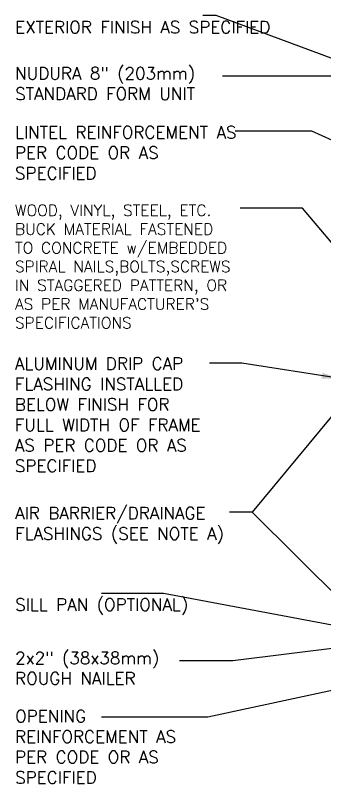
# Model space of a CAD drawing. Header units: inches. Extents: x 88.2 to 143.4, y 224 to 296.4.
# Drawn here: x 88.18 to 107.08, y 249.37 to 296.37 of the extents above; entities that cross this region are included whole.
import ezdxf

# ---------------------------------------------------------------- set-up
doc = ezdxf.new("R2010")
doc.units = ezdxf.units.IN
doc.header["$LTSCALE"] = 0.5
doc.header["$MEASUREMENT"] = 0
doc.layers.add('TEXT', color=4, linetype='Continuous')
doc.styles.add('DIM', font='romans.shx', dxfattribs={"width": 0.7})
doc.styles.add('ROMANS', font='romans.shx', dxfattribs={"height": 1.125})
doc.dimstyles.new('ext_12', dxfattribs={"dimscale": 12, "dimtxt": 0.09375, "dimasz": 0.09375, "dimexe": 0.09375, "dimexo": 0.0625, "dimgap": 0.0625, "dimtad": 1, "dimdec": 1, "dimzin": 3, "dimdsep": 46, "dimlunit": 4, "dimtxsty": 'DIM', "dimcen": 0.09, "dimdle": 0.09375, "dimclrt": 4, "dimadec": 0, "dimazin": 0, "dimtfac": 1, "dimtdec": 1, "dimtmove": 2, "dimatfit": 3, "dimfxl": 1, "dimfrac": 2, "dimtolj": 1, "dimtzin": 0, "dimarcsym": 0})

msp = doc.modelspace()

# ---------------------------------------------------------------- texts
at = {"layer": 'TEXT', "char_height": 0.75, "attachment_point": 4, "style": 'ROMANS'}
for s, insert, width in [('EXTERIOR FINISH AS SPECIFIED', (88.164, 295.649), 16.79497), ('NUDURA 8" (203mm) STANDARD FORM UNIT', (88.164, 292.198), 14.84065), ('LINTEL REINFORCEMENT AS PER CODE OR AS SPECIFIED', (88.157, 287.965), 14.84065), ("{\\H0.9167x;WOOD, VINYL, STEEL, ETC. BUCK MATERIAL FASTENED TO CONCRETE w/EMBEDDED SPIRAL NAILS,BOLTS,SCREWS IN STAGGERED PATTERN, OR AS PER MANUFACTURER'S SPECIFICATIONS}", (88.157, 281.005), 14.84065), ('ALUMINUM DRIP CAP FLASHING INSTALLED BELOW FINISH FOR FULL WIDTH OF FRAME AS PER CODE OR AS SPECIFIED', (88.148, 271.942), 12.54928), ('AIR BARRIER/DRAINAGE FLASHINGS (SEE NOTE A)', (88.164, 265.171), 16.28545), ('SILL PAN (OPTIONAL)', (88.164, 260.201), 11.74818), ('2x2" (38x38mm) ROUGH NAILER', (88.164, 256.437), 11.74818), ('OPENING REINFORCEMENT AS PER CODE OR AS SPECIFIED', (88.164, 251.625), 11.74818)]:
    msp.add_mtext(s, dxfattribs=dict(at, insert=insert, width=width))

# ---------------------------------------------------------------- leaders
at = {"layer": 'TEXT'}
for points, override in [([(108.563, 293.34), (100.455, 296.37), (99.632, 296.37)], {"dimgap": 0.0625, "dimtad": 0}), ([(110.872, 292.655), (100.845, 292.655)], {"dimgap": 0.0625, "dimtad": 0}), ([(113.06, 286.26), (106.288, 289.277), (101.601, 289.277)], {"dimgap": 0.0625, "dimtad": 0}), ([(113.17, 275.703), (105.727, 284.578), (101.911, 284.578)], {"dimgap": 0.0625, "dimtad": 0}), ([(108.018, 274.153), (102.009, 275.088), (100.051, 275.088)], {"dimtad": 0}), ([(109.672, 274.48), (102.65, 265.981), (101.254, 265.981)], {"dimgap": 0.0625, "dimtad": 0}), ([(109.145, 259.511), (102.65, 265.981), (101.254, 265.981)], {"dimgap": 0.0625, "dimtad": 0}), ([(109.069, 258.789), (97.232, 261), (93.432, 261)], {"dimgap": 0.0625, "dimtad": 0}), ([(112.49, 258.269), (101.457, 256.883), (98.207, 256.883)], {"dimgap": 0.0625, "dimtad": 0}), ([(114.054, 256.466), (99.948, 253.44), (93.448, 253.44)], {"dimgap": 0.0625, "dimtad": 0})]:
    msp.add_leader(points, dimstyle='ext_12', override=override, dxfattribs=at)

doc.saveas('drawing.dxf')
